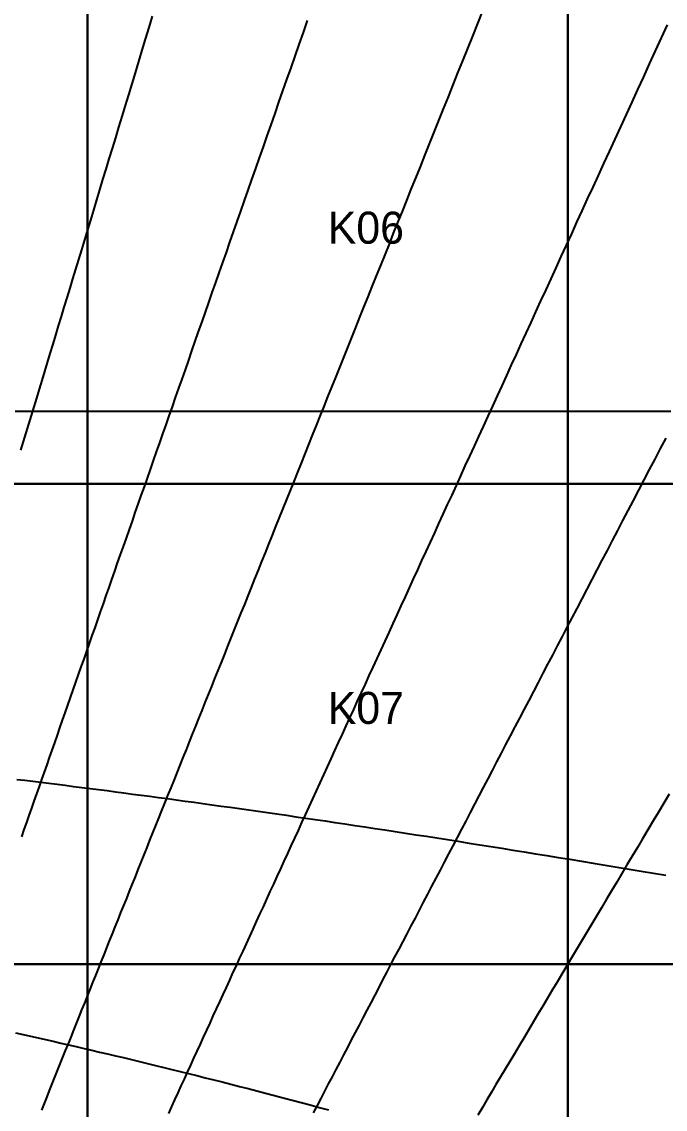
# Model space of a CAD drawing. Header units: millimetres. Extents: x -7250 to 7250, y -7250 to 7250.
# Drawn here: x 1677 to 2882, y 628 to 2666 of the extents above; entities that cross this region are included whole.
import ezdxf

# ---------------------------------------------------------------- set-up
doc = ezdxf.new("R2010")
doc.units = ezdxf.units.MM
for name, color, linetype in [('CUT', 1, 'Continuous'), ('DECL', 30, 'Continuous'), ('HOUR', 7, 'Continuous'), ('HOUR15', 9, 'Continuous'), ('HOUR30', 8, 'Continuous'), ('ID', 3, 'Continuous')]:
    doc.layers.add(name, color=color, linetype=linetype)

msp = doc.modelspace()

# ---------------------------------------------------------------- linework, layer by layer
at = {"layer": 'CUT'}
for points in [[(900, 2700), (1800, 2700), (1800, 1800), (900, 1800), (900, 2700)], [(1800, 2700), (2700, 2700), (2700, 1800), (1800, 1800), (1800, 2700)], [(2700, 2700), (3600, 2700), (3600, 1800), (2700, 1800), (2700, 2700)], [(900, 1800), (1800, 1800), (1800, 900), (900, 900), (900, 1800)], [(1800, 1800), (2700, 1800), (2700, 900), (1800, 900), (1800, 1800)], [(2700, 1800), (3600, 1800), (3600, 900), (2700, 900), (2700, 1800)], [(900, 900), (1800, 900), (1800, 0), (900, 0), (900, 900)], [(1800, 900), (2700, 900), (2700, 0), (1800, 0), (1800, 900)], [(2700, 900), (3600, 900), (3600, 0), (2700, 0), (2700, 900)]]:
    msp.add_lwpolyline(points, close=True, dxfattribs=at)
for radius in [7250, 6350]:
    msp.add_circle((0, 0), radius, dxfattribs=at)
at = {"layer": 'DECL'}
for points in [[(1664.4, 1935.9), (1680.9, 1935.9), (1697.5, 1935.9), (1714.1, 1935.9), (1730.9, 1935.9), (1747.7, 1935.9), (1764.7, 1935.9), (1781.7, 1935.9), (1798.8, 1935.9), (1816.1, 1935.9), (1833.4, 1935.9), (1850.8, 1935.9), (1868.4, 1935.9), (1886, 1935.9), (1903.7, 1935.9), (1921.6, 1935.9), (1939.5, 1935.9), (1957.6, 1935.9), (1975.8, 1935.9), (1994, 1935.9), (2012.4, 1935.9), (2031, 1935.9), (2049.6, 1935.9), (2068.4, 1935.9), (2087.2, 1935.9), (2106.3, 1935.9), (2125.4, 1935.9), (2144.6, 1935.9), (2164, 1935.9), (2183.6, 1935.9), (2203.2, 1935.9), (2223, 1935.9), (2243, 1935.9), (2263, 1935.9), (2283.2, 1935.9), (2303.6, 1935.9), (2324.1, 1935.9), (2344.8, 1935.9), (2365.6, 1935.9), (2386.6, 1935.9), (2407.7, 1935.9), (2429, 1935.9), (2450.5, 1935.9), (2472.1, 1935.9), (2493.9, 1935.9), (2515.8, 1935.9), (2538, 1935.9), (2560.3, 1935.9), (2582.8, 1935.9), (2605.5, 1935.9), (2628.3, 1935.9), (2651.4, 1935.9), (2674.6, 1935.9), (2698.1, 1935.9), (2721.7, 1935.9), (2745.6, 1935.9), (2769.6, 1935.9), (2793.9, 1935.9), (2818.4, 1935.9), (2843.1, 1935.9), (2868, 1935.9), (2893.1, 1935.9)], [(1667, 1246.1), (1682, 1244.3), (1697, 1242.5), (1712.2, 1240.6), (1727.4, 1238.7), (1742.7, 1236.8), (1758.1, 1234.9), (1773.6, 1232.9), (1789.1, 1231), (1804.7, 1229), (1820.5, 1226.9), (1836.3, 1224.9), (1852.2, 1222.8), (1868.1, 1220.7), (1884.2, 1218.6), (1900.4, 1216.5), (1916.6, 1214.3), (1932.9, 1212.1), (1949.4, 1209.9), (1965.9, 1207.7), (1982.5, 1205.4), (1999.3, 1203.1), (2016.1, 1200.8), (2033, 1198.4), (2050.1, 1196.1), (2067.2, 1193.7), (2084.5, 1191.2), (2101.8, 1188.8), (2119.3, 1186.3), (2136.9, 1183.8), (2154.6, 1181.2), (2172.4, 1178.7), (2190.3, 1176.1), (2208.3, 1173.4), (2226.5, 1170.8), (2244.8, 1168.1), (2263.2, 1165.3), (2281.7, 1162.6), (2300.4, 1159.8), (2319.2, 1157), (2338.1, 1154.1), (2357.1, 1151.2), (2376.3, 1148.3), (2395.7, 1145.3), (2415.1, 1142.3), (2434.7, 1139.3), (2454.5, 1136.2), (2474.4, 1133.1), (2494.4, 1130), (2514.6, 1126.8), (2535, 1123.5), (2555.5, 1120.3), (2576.2, 1117), (2597, 1113.6), (2618, 1110.3), (2639.2, 1106.8), (2660.5, 1103.4), (2682, 1099.9), (2703.7, 1096.3), (2725.5, 1092.7), (2747.5, 1089.1), (2769.8, 1085.4), (2792.2, 1081.7), (2814.7, 1077.9), (2837.5, 1074.1), (2860.5, 1070.2), (2883.7, 1066.3)], [(1665.1, 770.8), (1679, 767.7), (1693.1, 764.6), (1707.1, 761.5), (1721.3, 758.3), (1735.5, 755.1), (1749.8, 751.8), (1764.2, 748.6), (1778.6, 745.2), (1793.2, 741.9), (1807.7, 738.5), (1822.4, 735.1), (1837.2, 731.6), (1852, 728.1), (1866.9, 724.6), (1881.9, 721), (1896.9, 717.4), (1912.1, 713.7), (1927.3, 710), (1942.6, 706.2), (1958, 702.5), (1973.5, 698.6), (1989.1, 694.8), (2004.7, 690.9), (2020.5, 686.9), (2036.3, 682.9), (2052.3, 678.9), (2068.3, 674.8), (2084.4, 670.7), (2100.7, 666.5), (2117, 662.3), (2133.4, 658), (2149.9, 653.7), (2166.6, 649.3), (2183.3, 644.9), (2200.1, 640.4), (2217.1, 635.9), (2234.1, 631.3), (2251.3, 626.7)]]:
    msp.add_lwpolyline(points, dxfattribs=at)
at = {"layer": 'HOUR'}
for points in [[(1921.1, 2676.6), (1914.5, 2655), (1908, 2633.6), (1901.6, 2612.4), (1895.2, 2591.3), (1888.9, 2570.4), (1882.6, 2549.7), (1876.3, 2529.1), (1870.1, 2508.7), (1864, 2488.5), (1857.9, 2468.4), (1851.9, 2448.5), (1845.9, 2428.7), (1839.9, 2409.1), (1834, 2389.6), (1828.1, 2370.3), (1822.3, 2351.1), (1816.5, 2332), (1810.8, 2313.1), (1805.1, 2294.3), (1799.4, 2275.7), (1793.8, 2257.2), (1788.2, 2238.8), (1782.7, 2220.5), (1777.2, 2202.4), (1771.7, 2184.4), (1766.3, 2166.5), (1760.9, 2148.7), (1755.6, 2131.1), (1750.2, 2113.5), (1745, 2096.1), (1739.7, 2078.8), (1734.5, 2061.6), (1729.3, 2044.5), (1724.2, 2027.5), (1719, 2010.6), (1713.9, 1993.9), (1708.9, 1977.2), (1703.9, 1960.6), (1698.9, 1944.1), (1693.9, 1927.8), (1689, 1911.5), (1684, 1895.3), (1679.2, 1879.2), (1674.3, 1863.2)], [(2883.3, 1885.8), (2873, 1866), (2862.7, 1846.3), (2852.5, 1826.8), (2842.4, 1807.4), (2832.3, 1788.1), (2822.3, 1769), (2812.4, 1750), (2802.5, 1731.1), (2792.7, 1712.3), (2783, 1693.7), (2773.3, 1675.2), (2763.7, 1656.8), (2754.2, 1638.5), (2744.7, 1620.4), (2735.3, 1602.3), (2725.9, 1584.4), (2716.6, 1566.6), (2707.3, 1548.9), (2698.2, 1531.3), (2689, 1513.8), (2679.9, 1496.4), (2670.9, 1479.1), (2661.9, 1461.9), (2653, 1444.8), (2644.1, 1427.8), (2635.3, 1410.9), (2626.5, 1394.1), (2617.8, 1377.4), (2609.1, 1360.8), (2600.5, 1344.3), (2591.9, 1327.8), (2583.3, 1311.5), (2574.8, 1295.2), (2566.4, 1279), (2558, 1262.9), (2549.6, 1246.9), (2541.3, 1231), (2533, 1215.1), (2524.8, 1199.4), (2516.6, 1183.7), (2508.4, 1168), (2500.3, 1152.5), (2492.2, 1137), (2484.2, 1121.6), (2476.2, 1106.3), (2468.2, 1091.1), (2460.3, 1075.9), (2452.4, 1060.8), (2444.5, 1045.7), (2436.7, 1030.7), (2428.9, 1015.8), (2421.2, 1001), (2413.5, 986.2), (2405.8, 971.5), (2398.1, 956.8), (2390.5, 942.2), (2382.9, 927.7), (2375.3, 913.2), (2367.8, 898.8), (2360.3, 884.4), (2352.8, 870.1), (2345.4, 855.8), (2338, 841.6), (2330.6, 827.5), (2323.2, 813.4), (2315.9, 799.4), (2308.6, 785.4), (2301.3, 771.4), (2294, 757.6), (2286.8, 743.7), (2279.6, 729.9), (2272.4, 716.2), (2265.3, 702.5), (2258.2, 688.8), (2251, 675.2), (2244, 661.7), (2236.9, 648.1), (2229.9, 634.7), (2222.8, 621.2)]]:
    msp.add_lwpolyline(points, dxfattribs=at)
at = {"layer": 'HOUR15'}
for points in [[(2211.5, 2668.1), (2203.6, 2645.7), (2195.9, 2623.5), (2188.1, 2601.4), (2180.5, 2579.6), (2172.9, 2557.9), (2165.4, 2536.4), (2157.9, 2515.1), (2150.5, 2494), (2143.2, 2473), (2135.9, 2452.2), (2128.7, 2431.6), (2121.5, 2411.1), (2114.4, 2390.8), (2107.3, 2370.6), (2100.3, 2350.6), (2093.4, 2330.7), (2086.5, 2311), (2079.6, 2291.4), (2072.8, 2272), (2066.1, 2252.7), (2059.4, 2233.6), (2052.7, 2214.6), (2046.1, 2195.7), (2039.6, 2177), (2033, 2158.4), (2026.6, 2139.9), (2020.1, 2121.5), (2013.8, 2103.3), (2007.4, 2085.2), (2001.1, 2067.2), (1994.9, 2049.3), (1988.7, 2031.6), (1982.5, 2013.9), (1976.3, 1996.4), (1970.2, 1979), (1964.2, 1961.7), (1958.2, 1944.5), (1952.2, 1927.4), (1946.2, 1910.4), (1940.3, 1893.5), (1934.5, 1876.8), (1928.6, 1860.1), (1922.8, 1843.5), (1917, 1827), (1911.3, 1810.6), (1905.6, 1794.3), (1899.9, 1778.1), (1894.3, 1762), (1888.7, 1746), (1883.1, 1730), (1877.5, 1714.2), (1872, 1698.4), (1866.5, 1682.8), (1861.1, 1667.2), (1855.6, 1651.6), (1850.2, 1636.2), (1844.9, 1620.9), (1839.5, 1605.6), (1834.2, 1590.4), (1828.9, 1575.3), (1823.6, 1560.2), (1818.4, 1545.2), (1813.2, 1530.3), (1808, 1515.5), (1802.8, 1500.8), (1797.7, 1486.1), (1792.6, 1471.4), (1787.5, 1456.9), (1782.4, 1442.4), (1777.3, 1428), (1772.3, 1413.6), (1767.3, 1399.3), (1762.3, 1385.1), (1757.4, 1370.9), (1752.4, 1356.8), (1747.5, 1342.8), (1742.6, 1328.8), (1737.7, 1314.8), (1732.9, 1301), (1728, 1287.1), (1723.2, 1273.4), (1718.4, 1259.7), (1713.6, 1246), (1708.9, 1232.4), (1704.1, 1218.8), (1699.4, 1205.3), (1694.7, 1191.9), (1690, 1178.5), (1685.3, 1165.1), (1680.7, 1151.8), (1676, 1138.5)], [(2885.9, 2660.4), (2874.6, 2635.7), (2863.4, 2611.2), (2852.3, 2587), (2841.3, 2562.9), (2830.4, 2539.1), (2819.6, 2515.5), (2808.9, 2492.1), (2798.2, 2468.9), (2787.7, 2445.9), (2777.2, 2423.1), (2766.9, 2400.5), (2756.6, 2378.1), (2746.4, 2355.8), (2736.3, 2333.8), (2726.3, 2311.9), (2716.3, 2290.2), (2706.5, 2268.6), (2696.7, 2247.3), (2687, 2226.1), (2677.3, 2205), (2667.8, 2184.2), (2658.3, 2163.5), (2648.9, 2142.9), (2639.5, 2122.5), (2630.2, 2102.3), (2621, 2082.2), (2611.9, 2062.2), (2602.8, 2042.4), (2593.8, 2022.7), (2584.9, 2003.2), (2576, 1983.8), (2567.2, 1964.6), (2558.4, 1945.5), (2549.7, 1926.5), (2541.1, 1907.6), (2532.5, 1888.9), (2524, 1870.3), (2515.5, 1851.8), (2507.1, 1833.4), (2498.7, 1815.2), (2490.4, 1797.1), (2482.2, 1779), (2474, 1761.1), (2465.8, 1743.4), (2457.7, 1725.7), (2449.7, 1708.1), (2441.7, 1690.7), (2433.7, 1673.3), (2425.8, 1656.1), (2418, 1638.9), (2410.2, 1621.9), (2402.4, 1604.9), (2394.7, 1588.1), (2387, 1571.3), (2379.4, 1554.7), (2371.8, 1538.1), (2364.2, 1521.6), (2356.7, 1505.2), (2349.3, 1488.9), (2341.8, 1472.7), (2334.4, 1456.6), (2327.1, 1440.6), (2319.8, 1424.6), (2312.5, 1408.8), (2305.3, 1393), (2298.1, 1377.3), (2290.9, 1361.6), (2283.8, 1346.1), (2276.7, 1330.6), (2269.7, 1315.2), (2262.6, 1299.9), (2255.7, 1284.6), (2248.7, 1269.5), (2241.8, 1254.4), (2234.9, 1239.3), (2228, 1224.3), (2221.2, 1209.4), (2214.4, 1194.6), (2207.6, 1179.8), (2200.9, 1165.1), (2194.2, 1150.5), (2187.5, 1135.9), (2180.9, 1121.4), (2174.2, 1107), (2167.6, 1092.6), (2161.1, 1078.2), (2154.5, 1063.9), (2148, 1049.7), (2141.5, 1035.6), (2135.1, 1021.4), (2128.6, 1007.4), (2122.2, 993.4), (2115.8, 979.4), (2109.5, 965.5), (2103.1, 951.7), (2096.8, 937.9), (2090.5, 924.2), (2084.2, 910.5), (2078, 896.8), (2071.7, 883.2), (2065.5, 869.7), (2059.3, 856.2), (2053.2, 842.7), (2047, 829.3), (2040.9, 815.9), (2034.8, 802.6), (2028.7, 789.3), (2022.6, 776), (2016.6, 762.8), (2010.6, 749.7), (2004.5, 736.5), (1998.5, 723.4), (1992.6, 710.4), (1986.6, 697.4), (1980.7, 684.4), (1974.7, 671.5), (1968.8, 658.6), (1962.9, 645.7), (1957, 632.9), (1951.2, 620)], [(2889.7, 1218.5), (2879.6, 1201.6), (2869.6, 1184.8), (2859.7, 1168.1), (2849.7, 1151.4), (2839.9, 1134.9), (2830.1, 1118.4), (2820.3, 1102.1), (2810.6, 1085.8), (2801, 1069.6), (2791.4, 1053.4), (2781.8, 1037.4), (2772.3, 1021.4), (2762.8, 1005.6), (2753.4, 989.8), (2744, 974), (2734.7, 958.4), (2725.4, 942.8), (2716.2, 927.3), (2707, 911.9), (2697.9, 896.5), (2688.7, 881.2), (2679.7, 866), (2670.6, 850.9), (2661.7, 835.8), (2652.7, 820.7), (2643.8, 805.8), (2634.9, 790.9), (2626.1, 776.1), (2617.3, 761.3), (2608.5, 746.6), (2599.8, 731.9), (2591.1, 717.4), (2582.4, 702.8), (2573.8, 688.4), (2565.2, 673.9), (2556.7, 659.6), (2548.1, 645.3), (2539.7, 631), (2531.2, 616.8)]]:
    msp.add_lwpolyline(points, dxfattribs=at)
at = {"layer": 'HOUR30'}
msp.add_lwpolyline([(2539.9, 2686.2), (2530.5, 2662.6), (2521.1, 2639.2), (2511.7, 2616), (2502.5, 2592.9), (2493.3, 2570.1), (2484.3, 2547.5), (2475.3, 2525.1), (2466.3, 2502.8), (2457.5, 2480.7), (2448.7, 2458.9), (2440, 2437.2), (2431.4, 2415.6), (2422.8, 2394.3), (2414.3, 2373.1), (2405.9, 2352.1), (2397.5, 2331.2), (2389.2, 2310.6), (2380.9, 2290), (2372.8, 2269.6), (2364.7, 2249.4), (2356.6, 2229.4), (2348.6, 2209.4), (2340.7, 2189.7), (2332.8, 2170), (2325, 2150.6), (2317.2, 2131.2), (2309.5, 2112), (2301.9, 2092.9), (2294.2, 2074), (2286.7, 2055.2), (2279.2, 2036.5), (2271.8, 2017.9), (2264.4, 1999.5), (2257, 1981.2), (2249.7, 1963), (2242.5, 1944.9), (2235.3, 1927), (2228.1, 1909.1), (2221, 1891.4), (2213.9, 1873.8), (2206.9, 1856.3), (2199.9, 1838.9), (2193, 1821.6), (2186.1, 1804.5), (2179.2, 1787.4), (2172.4, 1770.4), (2165.7, 1753.5), (2158.9, 1736.8), (2152.2, 1720.1), (2145.6, 1703.5), (2139, 1687), (2132.4, 1670.6), (2125.8, 1654.3), (2119.3, 1638.1), (2112.9, 1622), (2106.4, 1605.9), (2100, 1590), (2093.7, 1574.1), (2087.3, 1558.3), (2081, 1542.6), (2074.8, 1527), (2068.5, 1511.5), (2062.3, 1496), (2056.2, 1480.6), (2050, 1465.3), (2043.9, 1450.1), (2037.8, 1435), (2031.8, 1419.9), (2025.7, 1404.9), (2019.8, 1389.9), (2013.8, 1375), (2007.8, 1360.2), (2001.9, 1345.5), (1996, 1330.8), (1990.2, 1316.2), (1984.4, 1301.7), (1978.5, 1287.2), (1972.8, 1272.8), (1967, 1258.5), (1961.3, 1244.2), (1955.6, 1229.9), (1949.9, 1215.8), (1944.2, 1201.7), (1938.6, 1187.6), (1933, 1173.6), (1927.4, 1159.7), (1921.8, 1145.8), (1916.2, 1131.9), (1910.7, 1118.2), (1905.2, 1104.4), (1899.7, 1090.7), (1894.2, 1077.1), (1888.8, 1063.5), (1883.4, 1050), (1877.9, 1036.5), (1872.6, 1023.1), (1867.2, 1009.7), (1861.8, 996.4), (1856.5, 983.1), (1851.2, 969.8), (1845.9, 956.6), (1840.6, 943.4), (1835.3, 930.3), (1830.1, 917.2), (1824.8, 904.2), (1819.6, 891.2), (1814.4, 878.2), (1809.2, 865.3), (1804.1, 852.4), (1798.9, 839.5), (1793.8, 826.7), (1788.6, 813.9), (1783.5, 801.2), (1778.4, 788.5), (1773.3, 775.8), (1768.3, 763.2), (1763.2, 750.6), (1758.1, 738), (1753.1, 725.4), (1748.1, 712.9), (1743.1, 700.5), (1738.1, 688), (1733.1, 675.6), (1728.1, 663.2), (1723.2, 650.8), (1718.2, 638.5), (1713.3, 626.2)], dxfattribs=at)

# ---------------------------------------------------------------- texts
at = {"layer": 'ID'}
for s, p in [('K06', (2250, 2250)), ('K07', (2250, 1350))]:
    msp.add_text(s, height=60, dxfattribs=at).set_placement(p)

doc.saveas('drawing.dxf')
